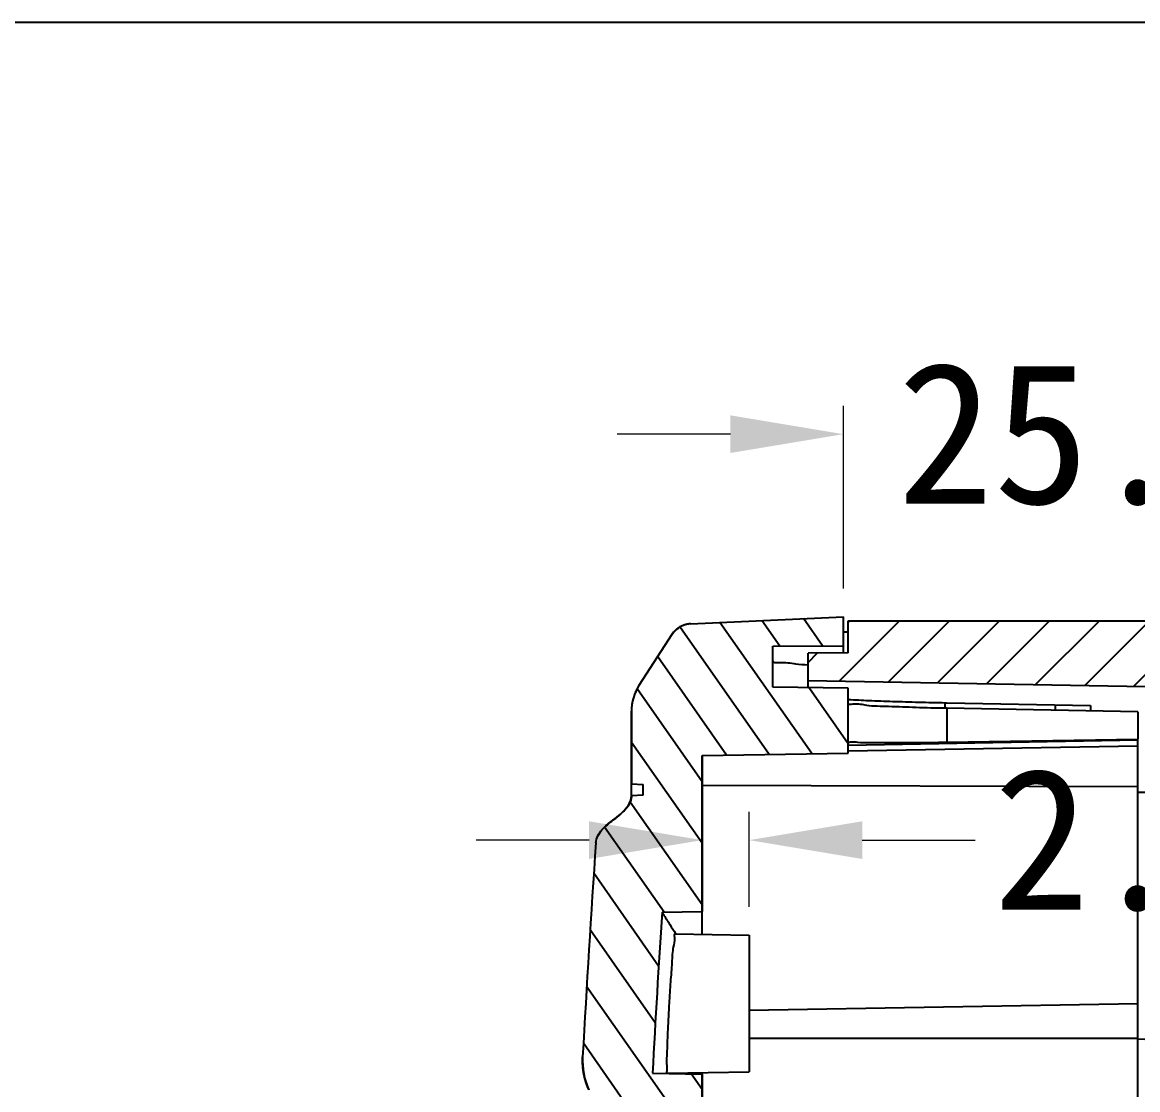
# Model space of a CAD drawing. Header units: millimetres. Extents: x 186 to 1161, y 123 to 802.
# Drawn here: x 384.03 to 431.4, y 756.99 to 802.32 of the extents above; entities that cross this region are included whole.
import ezdxf

# ---------------------------------------------------------------- set-up
doc = ezdxf.new("R2010")
doc.units = ezdxf.units.MM
doc.layers.add('dim', color=3, linetype='Continuous', lineweight=9)
doc.styles.add('FFS', font='')
doc.styles.get('FFS').set_extended_font_data('FangSong_GB2312')
doc.dimstyles.new('YanXiu', dxfattribs={"dimtxt": 2.5, "dimasz": 2.2, "dimexe": 0.66, "dimexo": 0.66, "dimgap": 0.66, "dimtad": 0, "dimzin": 1, "dimdsep": 46, "dimtxsty": 'FFS', "dimcen": 0, "dimclrd": 256, "dimclre": 131, "dimclrt": 42, "dimazin": 0, "dimtfac": 1, "dimtofl": 0, "dimtmove": 0, "dimatfit": 3, "dimfxl": 1, "dimlwd": 5, "dimlwe": 5, "dimarcsym": 0})

# ---------------------------------------------------------------- blocks, each defined once
blk = doc.blocks.new('*D117')
at = {"layer": 'Defpoints', "color": 0}
for p in [(414.9026725428221, 767.5873938859193), (412.9026725428221, 764.8118750617966), (414.9026725428221, 763.5548204636959)]:
    blk.add_point(p, dxfattribs=at)
at = {"layer": 'dim', "color": 131, "lineweight": 5}
for p, q in [((412.9026725428221, 766.0112750617966), (412.9026725428221, 768.7867938859192)), ((414.9026725428221, 764.7542204636959), (414.9026725428221, 768.7867938859192))]:
    blk.add_line(p, q, dxfattribs=at)
at = {"layer": 'dim', "lineweight": 5}
for p, q in [((408.1026725428221, 767.5873938859193), (403.3026725428221, 767.5873938859193)), ((419.7026725428221, 767.5873938859193), (424.502672542822, 767.5873938859193))]:
    blk.add_line(p, q, dxfattribs=at)
at = {"layer": 'dim'}
for points in [[(408.1026725428221, 768.3873938859192), (408.1026725428221, 766.7873938859193), (412.9026725428221, 767.5873938859193)], [(419.7026725428221, 768.3873938859192), (419.7026725428221, 766.7873938859193), (414.9026725428221, 767.5873938859193)]]:
    blk.add_solid(points, dxfattribs=at)
at = {"layer": 'dim', "color": 42, "insert": (433.4372076779572, 767.5873938859193), "char_height": 6, "attachment_point": 5, "style": 'FFS'}
blk.add_mtext('2.00', dxfattribs=at)
blk = doc.blocks.new('*D118')
at = {"layer": 'Defpoints', "color": 0}
for p in [(418.9026725428221, 784.8274955517243), (418.9026725428221, 777.0733641835966), (443.9026725428221, 776.9047595323962)]:
    blk.add_point(p, dxfattribs=at)
at = {"layer": 'dim', "color": 131, "lineweight": 5}
for p, q in [((418.9026725428221, 778.2727641835966), (418.9026725428221, 786.0268955517242)), ((443.9026725428221, 778.1041595323961), (443.9026725428221, 786.0268955517242))]:
    blk.add_line(p, q, dxfattribs=at)
at = {"layer": 'dim', "lineweight": 5}
for p, q in [((414.1026725428221, 784.8274955517243), (409.3026725428221, 784.8274955517243)), ((448.7026725428221, 784.8274955517243), (453.5026725428221, 784.8274955517243))]:
    blk.add_line(p, q, dxfattribs=at)
at = {"layer": 'dim'}
for points in [[(414.1026725428221, 785.6274955517242), (414.1026725428221, 784.0274955517243), (418.9026725428221, 784.8274955517243)], [(448.7026725428221, 785.6274955517242), (448.7026725428221, 784.0274955517243), (443.9026725428221, 784.8274955517243)]]:
    blk.add_solid(points, dxfattribs=at)
at = {"layer": 'dim', "color": 42, "insert": (431.4026725428221, 784.8274955517243), "char_height": 6, "attachment_point": 5, "style": 'FFS'}
blk.add_mtext('25.00', dxfattribs=at)

msp = doc.modelspace()

# ---------------------------------------------------------------- hatches: boundary and pattern name
at = {"linetype": 'Continuous'}
h = msp.add_hatch(dxfattribs=at)
h.set_pattern_fill('DEFAULT__1', color=2, scale=1.5, angle=125, style=0, pattern_type=0)
h.set_pattern_definition([(125, (11.67554956302229, 482.6875464176962), (-1.2287280664, -0.8603646545), [])])
edge = h.paths.add_edge_path()
edge.add_line((409.9026725428221, 773.0644700311957), (409.9026725428221, 769.9755012143958))
edge.add_spline(control_points=[(409.9026725428221, 773.0644721198958), (409.902672948122, 773.4524813799958), (410.0125078558221, 773.8246204384966), (410.2231924830221, 774.1504473461962)], knot_values=[0, 0, 0, 0, 1, 1, 1, 1], weights=[1, 0.9727324605, 0.9727324605, 1], degree=3, periodic=0)
edge.add_line((410.2231935192221, 774.1504489493962), (411.6233165622221, 776.3157555158962))
edge.add_spline(control_points=[(411.6233167754217, 776.3157554008965), (411.8021283818235, 776.5922897223895), (412.0876406916304, 776.7563858599931), (412.4165946745225, 776.771686142996)], knot_values=[0, 0, 0, 0, 1, 1, 1, 1], weights=[1, 0.9261455888, 0.9261455888, 1], degree=3, periodic=0)
edge.add_line((412.4165946747216, 776.7716861431961), (418.9026725428217, 777.0733641835961))
edge.add_line((418.9026725428221, 775.8449995210965), (418.9026725428221, 777.0733641835966))
edge.add_line((418.9026725428221, 775.8449995210965), (415.9026725428221, 775.8188189177965))
edge.add_line((415.9026725428221, 774.0896716230961), (415.9026725428221, 775.8188189177961))
edge.add_line((415.9026725428221, 774.0896716230961), (419.1026725428221, 774.0338154152961))
edge.add_line((419.1026725428219, 771.2868188329965), (419.1026725428219, 774.0338154152964))
edge.add_line((419.1026725428219, 771.2868188329965), (412.9026725428218, 771.1785974303964))
edge.add_line((412.9026725428221, 771.1785974303964), (412.9026725428221, 764.5547595324964))
edge.add_line((411.2007370243227, 764.5250521374962), (412.9026725428228, 764.5547595324963))
edge.add_arc((1040.852671007522, 724.0263233055964), 630.9530133106, 176.3198487614, 176.9414706374)
edge.add_line((410.7984181090224, 757.691489430196), (412.9026725428224, 757.6547595324961))
edge.add_line((412.9026725428221, 757.6547595324962), (412.9026725428221, 755.6547595324962))
edge.add_line((410.7026725428223, 755.6163583895957), (412.9026725428222, 755.6547595324957))
edge.add_line((410.7026725428223, 755.6163583895957), (410.7026725428223, 754.6547595324957))
edge.add_line((409.7386519948222, 754.6884238717964), (410.7026725428223, 754.6547595324964))
edge.add_spline(control_points=[(409.7386520587224, 754.6884238695964), (409.3472948817225, 754.7020903382961), (409.0222269739234, 754.9204434185948), (408.8615764855222, 755.2775689329962)], knot_values=[0, 0, 0, 0, 1, 1, 1, 1], weights=[1, 0.8993767684, 0.8993767684, 1], degree=3, periodic=0)
edge.add_line((408.8615773515221, 755.2775670080962), (408.0910241601221, 756.9904945880962))
edge.add_spline(control_points=[(408.0910240256217, 756.9904949359959), (407.8934801062223, 757.429632081196), (407.8052594497148, 757.903005240603), (407.8313553909229, 758.3838212492963)], knot_values=[0, 0, 0, 0, 1, 1, 1, 1], weights=[1, 0.9811331613, 0.9811331613, 1], degree=3, periodic=0)
edge.add_arc((1041.153264545123, 724.008690700696), 634.254121165, 176.0703157978, 176.8931767941)
edge.add_spline(control_points=[(408.3903330476223, 767.4754911043963), (408.4046497009222, 767.683956165796), (408.6588516111224, 768.126440571096), (409.4934364074225, 768.6773777144961), (409.9026725428221, 769.162073375496), (409.9026725428221, 769.4755012143958)], knot_values=[0, 0, 0, 0, 0.2500030311, 0.6250015156000001, 1, 1, 1, 1], degree=3, periodic=0)
edge.add_line((409.9026725428221, 769.4755012143958), (410.4026725428221, 769.5017051039958))
edge.add_line((410.4026725428221, 769.5017051039965), (410.4026725428221, 769.9492973246965))
edge.add_line((410.4026725428221, 769.9492973246959), (409.9026725428221, 769.9755012143958))
edge = h.paths.add_edge_path()
edge.add_line((409.9026725428221, 678.3340178504957), (409.9026725428221, 671.6547595324957))
edge.add_line((409.9026725428221, 678.3340178504957), (410.4026725428221, 678.3602217401957))
edge.add_line((410.4026725428221, 678.3602217401965), (410.4026725428221, 678.8078139608965))
edge.add_line((410.4026725428221, 678.8078139608958), (409.9026725428221, 678.8340178504959))
edge.add_spline(control_points=[(409.9026725428221, 678.8340178504957), (409.9026725428221, 679.0429697430961), (409.6753191343223, 679.4863716873958), (408.8478926477219, 680.0375553351957), (408.4118060251221, 680.5213341463957), (408.3903327689222, 680.8340320189961)], knot_values=[0, 0, 0, 0, 0.249998584, 0.6249964601, 1, 1, 1, 1], degree=3, periodic=0)
edge.add_arc((1040.554069808823, 724.2636665238958), 633.6537884222, 182.4724375136, 183.930044951)
edge.add_spline(control_points=[(407.4901564269221, 696.9286129173959), (407.4694805933305, 697.4075494032948), (407.5620346369302, 697.8779124509919), (407.7626253494218, 698.313309986296)], knot_values=[0, 0, 0, 0, 1, 1, 1, 1], weights=[1, 0.981296664, 0.981296664, 1], degree=3, periodic=0)
edge.add_line((407.7626254998222, 698.3133103308962), (408.5531666031222, 700.0292399181963))
edge.add_spline(control_points=[(408.5531666003226, 700.0292399145962), (408.715552541822, 700.3817109539966), (409.0386712199224, 700.5966512884941), (409.4265134474226, 700.6101950747959)], knot_values=[0, 0, 0, 0, 1, 1, 1, 1], weights=[1, 0.9009557026, 0.9009557026, 1], degree=3, periodic=0)
edge.add_line((409.4265135435226, 700.6101950781965), (410.7026725428225, 700.6547595324964))
edge.add_line((410.7026725428223, 700.6547595324962), (410.7026725428223, 699.6931606752962))
edge.add_line((410.7026725428223, 699.6931606752958), (412.9026725428222, 699.6547595324957))
edge.add_line((412.9026725428221, 699.6547595324962), (412.9026725428221, 697.6547595324962))
edge.add_line((410.4636848371229, 697.6121868436965), (412.9026725428228, 697.6547595324964))
edge.add_arc((1040.274606595422, 724.2491868451959), 630.3739580084, 182.421804086, 183.6804389296)
edge.add_line((411.2007370243227, 683.7844669273961), (412.9026725428228, 683.7547595324961))
edge.add_line((412.9026725428221, 683.7547595324966), (412.9026725428221, 673.6547595324965))
edge.add_line((412.9026725428221, 673.6547595324962), (413.9026725428221, 673.6547595324962))
edge.add_line((413.9026725428221, 673.6547595324962), (413.9026725428221, 554.6547595324962))
edge.add_line((412.9026725428221, 554.6547595324962), (413.9026725428221, 554.6547595324962))
edge.add_line((412.9026725428221, 554.6547595324962), (412.9026725428221, 546.5997735231962))
edge.add_line((412.9026725428221, 546.5997735231965), (413.350622085722, 545.1231026460965))
edge.add_line((413.3506220857216, 545.1231026460962), (419.1026725428217, 545.0227002318961))
edge.add_line((419.1026725428219, 545.0227002318959), (419.1026725428219, 542.2757036959958))
edge.add_line((419.1026725428219, 542.2757036959963), (415.9026725428218, 542.2198474882963))
edge.add_line((415.9026725428221, 540.490700193596), (415.9026725428221, 542.219847488296))
edge.add_line((415.9026725428221, 540.490700193596), (418.9026725428221, 540.464519590196))
edge.add_line((418.9026725428221, 540.4645195901965), (418.9026725428221, 539.2361548812964))
edge.add_line((418.9026725428221, 539.2361548812958), (412.6081399278221, 539.5289238400958))
edge.add_spline(control_points=[(412.6081409951221, 539.5289245514957), (412.1705383491226, 539.5492775886958), (411.8248307905224, 539.8183437623964), (411.6976621313224, 540.2375554678963)], knot_values=[0, 0, 0, 0, 1, 1, 1, 1], weights=[1, 0.8778892651000001, 0.8778892651000001, 1], degree=3, periodic=0)
edge.add_line((411.6976621309223, 540.2375554927964), (409.9887941502222, 545.8708586630964))
edge.add_spline(control_points=[(409.988794178922, 545.8708585932961), (409.9315886138229, 546.0594373703959), (409.9026727506225, 546.2543689088965), (409.9026725429221, 546.4514334460962)], knot_values=[0, 0, 0, 0, 1, 1, 1, 1], weights=[1, 0.9927841971, 0.9927841971, 1], degree=3, periodic=0)
edge.add_line((409.9026725428221, 556.6547595324962), (409.9026725428221, 546.4514355545962))
edge.add_line((411.2026725428223, 556.7001565327962), (409.9026725428222, 556.6547595324962))
edge.add_line((411.2026725428223, 671.6093625320962), (411.2026725428223, 556.7001565327962))
edge.add_line((411.2026725428223, 671.6093625320962), (409.9026725428222, 671.6547595324962))
h = msp.add_hatch(dxfattribs=at)
h.set_pattern_fill('DEFAULT__3', color=2, scale=1.5, angle=45, style=0, pattern_type=0)
h.set_pattern_definition([(45, (53.79122222052229, 409.4023005159959), (-1.0606601718, 1.0606601718), [])])
edge = h.paths.add_edge_path()
edge.add_line((417.4026725428221, 540.7776213153963), (417.4026725428221, 541.9459843871962))
edge.add_line((449.4201249492226, 542.5048510977965), (417.402672542823, 541.9459843871962))
edge.add_spline(control_points=[(450.4026725428221, 543.5046990415965), (450.4026725596221, 542.9269865999966), (449.9977483426219, 542.514933152496), (449.4201238786227, 542.5048512985966)], knot_values=[0, 0, 0, 0, 1, 1, 1, 1], weights=[1, 0.8088333758, 0.8088333758, 1], degree=3, periodic=0)
edge.add_line((450.4026725428221, 543.5046990123963), (450.4026725428221, 561.6547595323962))
edge.add_line((453.4026725428221, 561.6547595323962), (450.4026725428221, 561.6547595323962))
edge.add_line((453.4026725428221, 543.1274799528962), (453.4026725428221, 561.6547595323962))
edge.add_spline(control_points=[(449.5073804253225, 539.1288506552962), (451.8013860115234, 539.1889213569955), (453.4026706168225, 540.8326846402949), (453.4026725428221, 543.1274765956957)], knot_values=[0, 0, 0, 0, 1, 1, 1, 1], weights=[1, 0.8108681627, 0.8108681627, 1], degree=3, periodic=0)
edge.add_line((443.9247936944221, 538.9826628146964), (449.5073803999221, 539.1288479923967))
edge.add_line((443.9026725428221, 539.4047595323962), (443.9247936944221, 538.9826628146964))
edge.add_line((419.1026725428219, 539.4047595323962), (443.9026725428221, 539.4047595323962))
edge.add_line((419.1026725428219, 540.7627856400966), (419.1026725428219, 539.4047595323962))
edge.add_line((417.4026725428221, 540.7776213153963), (419.1026725428219, 540.7627856400966))
edge = h.paths.add_edge_path()
edge.add_line((453.4026725428221, 561.6547595323962), (450.4026725428221, 561.6547595323962))
edge.add_line((453.4026725428221, 561.6547595323962), (450.4026725428221, 561.6547595323962))
edge = h.paths.add_edge_path()
edge.add_line((445.4026725428221, 565.4047595323962), (445.4026725428221, 566.9047595323962))
edge.add_line((450.4026725428221, 566.9920348569965), (445.4026725428221, 566.9047595323962))
edge.add_line((450.4026725428221, 566.9920348569965), (450.4026725428221, 569.3174842077967))
edge.add_line((450.4026725428221, 569.3174842077958), (445.4026725428221, 569.4047595323962))
edge.add_line((445.4026725428221, 569.4047595323962), (445.4026725428221, 570.9047595323962))
edge.add_line((445.4026725428221, 570.9047595323962), (450.4026725428221, 570.9920348569965))
edge.add_line((450.4026725428221, 570.9920348569965), (450.4026725428221, 653.3174842077967))
edge.add_line((445.4026725428221, 653.4047595323962), (450.4026725428221, 653.3174842077958))
edge.add_line((445.4026725428221, 653.4047595323962), (445.4026725428221, 654.9047595323962))
edge.add_line((450.4026725428221, 654.9920348569965), (445.4026725428221, 654.9047595323962))
edge.add_line((450.4026725428221, 654.9920348569965), (450.4026725428221, 657.3174842077967))
edge.add_line((450.4026725428221, 657.3174842077958), (445.4026725428221, 657.4047595323962))
edge.add_line((445.4026725428221, 657.4047595323962), (445.4026725428221, 658.9047595323962))
edge.add_line((445.4026725428221, 658.9047595323962), (450.4026725428221, 658.9920348569965))
edge.add_line((450.4026725428221, 658.9920348569965), (450.4026725428221, 661.6547595323962))
edge.add_line((453.4026725428221, 661.6547595323962), (450.4026725428221, 661.6547595323962))
edge.add_line((453.4026725428221, 561.6547595323962), (453.4026725428221, 661.6547595323962))
edge.add_line((453.4026725428221, 561.6547595323962), (450.4026725428221, 561.6547595323962))
edge.add_line((450.4026725428221, 561.6547595323962), (450.4026725428221, 565.3174842077958))
edge.add_line((445.4026725428221, 565.4047595323962), (450.4026725428221, 565.3174842077958))
edge = h.paths.add_edge_path()
edge.add_line((453.4026725428221, 661.6547595323962), (450.4026725428221, 661.6547595323962))
edge.add_line((453.4026725428221, 661.6547595323962), (450.4026725428221, 661.6547595323962))
edge = h.paths.add_edge_path()
edge.add_line((417.4026725428221, 774.3635347240959), (417.4026725428221, 775.5318977958957))
edge.add_line((419.1026725428219, 775.5467334710963), (417.4026725428221, 775.5318977958966))
edge.add_line((419.1026725428219, 775.5467334710963), (419.1026725428219, 776.9047595323962))
edge.add_line((419.1026725428219, 776.9047595323962), (443.9026725428221, 776.9047595323962))
edge.add_line((443.9026725428221, 776.9047595323962), (443.9247936944221, 777.3268562499959))
edge.add_line((449.5073803360219, 777.1806710740964), (443.9247936944221, 777.3268562499968))
edge.add_spline(control_points=[(453.3434576334221, 773.8677624674963), (453.0023540744223, 775.8280588866962), (451.496450822422, 777.1285853511952), (449.5073804950225, 777.1806710698963)], knot_values=[0, 0, 0, 0, 1, 1, 1, 1], weights=[1, 0.8491198739, 0.8491198739, 1], degree=3, periodic=0)
edge.add_spline(control_points=[(454.2850350792223, 773.0401443812959), (453.7954982619221, 773.0615177351963), (453.4274583958221, 773.3850139060959), (453.3434574742223, 773.8677632829965)], knot_values=[0, 0, 0, 0, 1, 1, 1, 1], weights=[1, 0.8527858813, 0.8527858813, 1], degree=3, periodic=0)
edge.add_line((457.4462919301222, 772.9021210226963), (454.2850345042225, 773.0401445025961))
edge.add_spline(control_points=[(458.4026725428221, 771.9030717187959), (458.4026731021222, 772.4687901132982), (458.0114715854224, 772.8774448270966), (457.4462916219227, 772.9021209424961)], knot_values=[0, 0, 0, 0, 1, 1, 1, 1], weights=[1, 0.8149090090000001, 0.8149090090000001, 1], degree=3, periodic=0)
edge.add_line((458.4026725428221, 764.6704818661963), (458.4026725428221, 771.9030727074967))
edge.add_line((458.1026725428219, 764.6547595323962), (458.4026725428221, 764.6704818661963))
edge.add_line((458.1026725428219, 729.6547595323962), (458.1026725428219, 764.6547595323962))
edge.add_line((458.4026725428221, 729.639037198596), (458.1026725428219, 729.6547595323962))
edge.add_line((458.4026725428221, 725.3303559891963), (458.4026725428221, 729.639037198596))
edge.add_spline(control_points=[(457.4462919301222, 724.3313077675964), (458.0114712957238, 724.3559840315963), (458.4026725428221, 724.7646381855953), (458.4026725428221, 725.3303559891963)], knot_values=[0, 0, 0, 0, 1, 1, 1, 1], weights=[1, 0.8149093079999999, 0.8149093079999999, 1], degree=3, periodic=0)
edge.add_line((457.4462919301222, 724.3313077675964), (454.3590531554219, 724.1965160116968))
edge.add_spline(control_points=[(454.3590531554219, 724.1965160116958), (453.7938737898221, 724.1718397476958), (453.4026725428239, 723.7631855936941), (453.4026725428221, 723.197467790096)], knot_values=[0, 0, 0, 0, 1, 1, 1, 1], weights=[1, 0.8149093079999999, 0.8149093079999999, 1], degree=3, periodic=0)
edge.add_line((453.4026725428221, 723.197467790096), (453.4026725428221, 696.1120512745963))
edge.add_spline(control_points=[(454.3590531554219, 695.1130030530965), (453.7938737898221, 695.1376793170955), (453.4026725428239, 695.5463334710964), (453.4026725428221, 696.1120512745963)], knot_values=[0, 0, 0, 0, 1, 1, 1, 1], weights=[1, 0.8149093079999999, 0.8149093079999999, 1], degree=3, periodic=0)
edge.add_line((456.9518758228223, 694.9997979705965), (454.3590531554219, 695.1130030530965))
edge.add_spline(control_points=[(457.882207971822, 693.7740664064966), (458.0354366528227, 694.4322135509963), (457.6268782486223, 694.9704669511964), (456.9517691988221, 694.999868710396)], knot_values=[0, 0, 0, 0, 1, 1, 1, 1], weights=[1, 0.7591234312, 0.7591234312, 1], degree=3, periodic=0)
edge.add_spline(control_points=[(457.8821396736221, 693.7741752907966), (457.1278405833226, 690.5329371848801), (455.6038390097227, 687.5745574288757), (453.4026725428221, 685.0786692578965)], knot_values=[0, 0, 0, 0, 1, 1, 1, 1], weights=[1, 0.9797599531, 0.9797599531, 1], degree=3, periodic=0)
edge.add_line((453.4026725428221, 685.0786692578965), (453.4026725428221, 661.6547595323962))
edge.add_line((453.4026725428221, 661.6547595323962), (450.4026725428221, 661.6547595323962))
edge.add_line((450.4026725428221, 686.0599770992965), (450.4026725428221, 661.6547595323962))
edge.add_spline(control_points=[(450.4026725428221, 686.0599770992965), (450.4026725428221, 686.192519933096), (450.4527690251225, 686.3152307526959), (450.5455296856226, 686.4099042053965)], knot_values=[0, 0, 0, 0, 1, 1, 1, 1], weights=[1, 0.9505467331999999, 0.9505467331999999, 1], degree=3, periodic=0)
edge.add_spline(control_points=[(453.956288616122, 691.4455727804959), (453.1290782260221, 689.5705526133959), (451.9798002018224, 687.8737504210965), (450.5455296856226, 686.4099042053965)], knot_values=[0, 0, 0, 0, 1, 1, 1, 1], weights=[1, 0.9892468311, 0.9892468311, 1], degree=3, periodic=0)
edge.add_spline(control_points=[(453.5205720633221, 692.1468655951965), (453.9083500907209, 692.1301021461983), (454.1131615081204, 691.8003975888957), (453.9563568341218, 691.4453411060965)], knot_values=[0, 0, 0, 0, 1, 1, 1, 1], weights=[1, 0.7092455690999999, 0.7092455690999999, 1], degree=3, periodic=0)
edge.add_line((453.5207823052224, 692.1467446932963), (450.8808628491224, 692.2620060659963))
edge.add_spline(control_points=[(450.8808628491224, 692.2620060659963), (450.5982731663225, 692.2743441979964), (450.4026725428221, 692.4786712749955), (450.4026725428221, 692.7615301767962)], knot_values=[0, 0, 0, 0, 1, 1, 1, 1], weights=[1, 0.8149093079999999, 0.8149093079999999, 1], degree=3, periodic=0)
edge.add_line((450.4026725428221, 726.5479888879961), (450.4026725428221, 692.7615301767962))
edge.add_spline(control_points=[(450.8808628491224, 727.047512998796), (450.5982731663225, 727.0351748667961), (450.4026725428221, 726.830847789796), (450.4026725428221, 726.5479888879961)], knot_values=[0, 0, 0, 0, 1, 1, 1, 1], weights=[1, 0.8149093079999999, 0.8149093079999999, 1], degree=3, periodic=0)
edge.add_line((454.9244822365226, 727.2240612339963), (450.8808628491224, 727.047512998796))
edge.add_spline(control_points=[(454.9244822365226, 727.2240612339963), (455.2070719192226, 727.2363993659964), (455.4026725428222, 727.4407264429963), (455.4026725428221, 727.7235853447962)], knot_values=[0, 0, 0, 0, 1, 1, 1, 1], weights=[1, 0.8149093079999999, 0.8149093079999999, 1], degree=3, periodic=0)
edge.add_line((455.4026725428221, 727.7235853447962), (455.4026725428221, 769.509843321496))
edge.add_spline(control_points=[(454.9244811210219, 770.0093674808966), (455.2070717450216, 769.9970299400998), (455.4026730470206, 769.7927022464996), (455.4026725428221, 769.5098424300966)], knot_values=[0, 0, 0, 0, 1, 1, 1, 1], weights=[1, 0.8149083824, 0.8149083824, 1], degree=3, periodic=0)
edge.add_line((450.8808628491224, 770.1859157913957), (454.9244822365226, 770.0093675561955))
edge.add_spline(control_points=[(450.402672540622, 770.6854410133963), (450.4026719521225, 770.4025811725958), (450.598273220422, 770.1982534129965), (450.8808638664223, 770.1859158155964)], knot_values=[0, 0, 0, 0, 1, 1, 1, 1], weights=[1, 0.8149083589, 0.8149083589, 1], degree=3, periodic=0)
edge.add_line((450.4026725428221, 772.8048204662962), (450.4026725428221, 770.6854399731963))
edge.add_spline(control_points=[(449.4201238854221, 773.8046681917965), (449.9977485210211, 773.7945863309966), (450.4026727788223, 773.3825326827971), (450.4026725428221, 772.8048200694964)], knot_values=[0, 0, 0, 0, 1, 1, 1, 1], weights=[1, 0.8088332887, 0.8088332887, 1], degree=3, periodic=0)
edge.add_line((417.4026725428221, 774.3635347240959), (449.4201249492216, 773.8046680134955))

# ---------------------------------------------------------------- linework, layer by layer
at = {"color": 7, "linetype": 'Continuous'}
for p, q in [((412.4165946746225, 776.7716861431961), (418.9026725428221, 777.0733641835966)), ((412.4165946746225, 776.7716861431961), (418.9026725428221, 777.0733641835966)), ((418.9026725428221, 775.5449880975964), (418.9026725428221, 777.0733641835966)), ((418.9026725428221, 775.8449995210965), (418.9026725428221, 777.0733641835966)), ((419.1026725428219, 776.9047595323962), (443.9026725428221, 776.9047595323962)), ((419.1026725428219, 775.5467334710963), (419.1026725428219, 776.9047595323962)), ((419.1026725428219, 776.9047595323962), (443.9026725428221, 776.9047595323962)), ((419.1026725428219, 775.5467334710963), (419.1026725428219, 776.9047595323962)), ((411.6233165622225, 776.3157555158966), (410.2231935192221, 774.1504489493962)), ((411.6233165622225, 776.3157555158966), (410.2231935192221, 774.1504489493962)), ((415.9026725428221, 775.818818917696), (418.9026725428221, 775.8449995210965)), ((415.9026725428221, 775.818818917696), (418.9026725428221, 775.8449995210965)), ((415.9026725428221, 774.0896716230961), (415.9026725428221, 775.818818917696)), ((415.9026725428221, 774.0896716230961), (415.9026725428221, 775.818818917696)), ((419.1026725428219, 775.5467334710963), (417.4026725428221, 775.5318977958966)), ((419.1026725428219, 775.5467334710963), (417.4026725428221, 775.5318977958966)), ((417.4026725428221, 774.0634890256958), (417.4026725428221, 775.5318977958966)), ((417.4026725428221, 774.3635347240959), (417.4026725428221, 775.5318977958966)), ((419.1026725428219, 774.0338154152967), (415.9026725428221, 774.0896716230961)), ((419.1026725428219, 774.0338154152967), (415.9026725428221, 774.0896716230961)), ((417.4026725428221, 774.3635347240959), (449.4201249492226, 773.8046680134964)), ((417.4026725428221, 774.3635347240959), (449.4201249492226, 773.8046680134964)), ((419.1026725428219, 771.2868188328964), (419.1026725428219, 774.0338154152967)), ((419.1026725428219, 771.2868188328964), (419.1026725428219, 774.0338154152967)), ((423.2063454305226, 773.4231061154958), (423.2063454305226, 773.1845545813965)), ((423.2901116650219, 773.1845545813965), (423.2399010134222, 773.1854786052961)), ((423.2456108529223, 773.4231061154958), (423.2944963944219, 773.4222042460958)), ((431.4026725428221, 773.0351787772959), (423.2901116650219, 773.1845545813965)), ((423.2901116650219, 773.1845545813965), (423.2901116650219, 771.7322042794965)), ((423.2944963944219, 773.4222042460958), (429.4026725428221, 773.3095059178966)), ((427.9026725428221, 773.3371815048965), (427.9026725428221, 773.0996239410968)), ((429.4026725428221, 773.3095059178966), (429.4026725428221, 773.0779619511966)), ((409.902672542622, 769.3306277999961), (409.9026725428221, 773.0644700310966)), ((409.9026725428221, 773.0644700310966), (409.9026725428221, 769.9755012142966)), ((431.4026725428221, 773.0351787772959), (431.4026725428221, 771.867101812896)), ((431.4026725428221, 771.8271849902965), (419.1058451799227, 771.6126917308964)), ((431.4026725428221, 771.867101812896), (423.2901116650219, 771.7322042794965)), ((431.4026725428221, 543.7440606772959), (431.4026725428221, 771.8271849902965)), ((412.9026725428221, 771.1785974303964), (419.1026725428219, 771.2868188328964)), ((412.9026725428221, 771.1785974303964), (419.1026725428219, 771.2868188328964)), ((412.9026725428221, 763.5897305934966), (412.9026725428221, 771.1785974303964)), ((412.9026725428221, 771.1785974303964), (412.9026725428221, 764.5547595324958)), ((431.402672542622, 771.5793098034962), (419.1013129184221, 771.3647817124963)), ((409.9026725428221, 769.9755012142966), (410.4026725428221, 769.9492973246968)), ((409.9026725428221, 769.9755012142966), (410.4026725428221, 769.9492973246968)), ((410.4026725428221, 769.5017051039965), (410.4026725428221, 769.9492973246968)), ((410.4026725428221, 769.5017051039965), (410.4026725428221, 769.9492973246968)), ((431.402672542722, 769.8559580246963), (412.902672542722, 769.904444206896)), ((409.9026725428221, 769.4755012142966), (409.9026478428223, 769.4747686211965)), ((410.4026725428221, 769.5017051039965), (409.9026725428221, 769.4755012142966)), ((410.4026725428221, 769.5017051039965), (409.9026725428221, 769.4755012142966)), ((411.2007370243227, 764.5250521374962), (412.9026725428221, 764.5547595324958)), ((411.2007370243227, 764.5250521374962), (412.9026725428221, 764.5547595324958)), ((411.759805123922, 763.6096794184966), (414.9026725428221, 763.5548204636959)), ((411.7779006666224, 763.6212432644959), (411.7855925270223, 763.6092074915957)), ((414.9026725428221, 763.5548204636959), (414.9026725428221, 757.7546986011964)), ((414.8974789284221, 760.3666603062964), (431.4026725428221, 760.6547595324962)), ((431.4026725430222, 759.1683345087965), (414.9026725428221, 759.1683424816963)), ((410.7984181090224, 757.691489430196), (412.9026725428221, 757.6547595324962)), ((410.7984181090224, 757.691489430196), (412.9026725428221, 757.6547595324962)), ((411.4156255747221, 757.6938319699964), (414.9026725428221, 757.7546986011964)), ((412.9026725428221, 697.6547595324962), (412.9026725428221, 757.7197884713958)), ((412.9026725428221, 757.6547595324962), (412.9026725428221, 755.6547595324962))]:
    msp.add_line(p, q, dxfattribs=at)
for points in [[(409.9007473346228, 769.4231636606962), (409.8975590503223, 769.390515083596), (409.8919183598227, 769.3527540882958), (409.8824140896222, 769.307806749596), (409.8665150832221, 769.252657710296), (409.8397926047219, 769.1834236751963), (409.8020403246228, 769.1081638542962), (409.760903333422, 769.0414192336964), (409.7192841161223, 768.9833488430966), (409.6751163119225, 768.9285369783963), (409.6261722510226, 768.8735216915964), (409.5691960051226, 768.8148953096959), (409.4983933188223, 768.7477982900962), (409.4385500308226, 768.6946344411961)], [(409.9026721692226, 769.4747677902967), (409.9022736657225, 769.451600101396), (409.9007473346228, 769.4231636606962)]]:
    msp.add_lwpolyline(points, dxfattribs=at)
for centre, radius, start, end in [((412.463056369822, 775.772766071296), 0.9999999993, 92.66301617231946, 147.1126328116866), ((411.9026725428221, 773.0644700310966), 2, 147.1126932644132, 179.999936953996), ((1041.153264545123, 724.008690700696), 634.254121165, 176.0703157977802, 176.8931767941027), ((1041.153264545123, 724.008690700696), 634.254121165, 176.0703157977802, 176.8931767941027), ((1040.852671007522, 724.0263233055964), 630.9530133106, 176.3198487613907, 176.9414706373909), ((1040.852671007722, 724.0263233055964), 630.9530133108, 176.3198487613907, 176.9414706373909), ((410.8269465830217, 758.2212377035964), 3, 176.8933610135188, 204.2203889144678)]:
    msp.add_arc(centre, radius, start, end, dxfattribs=at)
for points, start_tangent, end_tangent in [([(412.4165947019219, 776.7716861441966), (412.4022945327224, 776.7709183631966), (412.3879586886223, 776.7699422527965), (412.3735915123225, 776.768756050096), (412.3591974242227, 776.7673581072966), (412.3447809187219, 776.7657468949963), (412.3303465606223, 776.763921006296), (412.3158989811218, 776.7618791595967), (412.3014428735223, 776.7596202025959), (412.2869829891224, 776.7571431144959), (412.2725241325224, 776.7544470098962), (412.2580711568226, 776.7515311406958), (412.2436289592224, 776.7483948992965), (412.2292024758226, 776.7450378207966), (412.2147966763223, 776.7414595847965), (412.2004165592225, 776.7376600179966), (412.1860671461218, 776.7336390954958), (412.1717534764221, 776.729396942096), (412.1574806018225, 776.724933834096), (412.1432535805225, 776.7202502001962), (412.1290774717227, 776.7153466217958), (412.1149573298226, 776.7102238340965), (412.1008981986224, 776.7048827257966), (412.0869051053223, 776.6993243396962), (412.0729830550226, 776.6935498719965), (412.0591370247221, 776.6875606718957), (412.0453719574225, 776.6813582405964), (412.0316927564227, 776.6749442308962), (412.018104279422, 776.6683204447961), (412.0046113332219, 776.6614888328966), (411.991218667622, 776.6544514920959), (411.9779309698224, 776.6472106634963), (411.9647528596224, 776.6397687299966), (411.9516888833223, 776.6321282139959), (411.938743508822, 776.6242917739962), (411.9259211208227, 776.6162622021964), (411.9132260151218, 776.6080424205963), (411.9006623946225, 776.599635477696), (411.8882343643227, 776.5910445449961), (411.8759459268222, 776.5822729126965), (411.8638009781225, 776.5733239855961), (411.8518033039218, 776.5642012789965), (411.8399565753225, 776.5549084141965), (411.8282643452221, 776.5454491137959), (411.8167300454224, 776.5358271965958), (411.8053569829226, 776.5260465734962), (411.7941483370223, 776.516111241596), (411.7831071571227, 776.5060252796964), (411.7722363596222, 776.4957928425963), (411.7615387263222, 776.4854181563958), (411.7510169018224, 776.4749055122963), (411.7406733925218, 776.4642592618964), (411.730510564722, 776.4534838115967), (411.7205306433225, 776.4425836165963), (411.7107357113218, 776.4315631761963), (411.7011277089223, 776.4204270275966), (411.6917084328225, 776.4091797407962), (411.6824795364219, 776.397825912996), (411.6734425296227, 776.3863701633961), (411.6645987790225, 776.3748171274963), (411.6559495088222, 776.3631714518958), (411.6474958010222, 776.3514377891959), (411.6392385966219, 776.339620792696), (411.6311786970218, 776.3277251112966), (411.6233167649225, 776.3157553847966)], (-0.9989200735850483, -0.04646166795156751), (-0.5429893138497787, -0.8397396054997921)), ([(418.9862456072224, 776.4216503023961), (418.9026725428221, 776.4460032257964)], (-0.9994286164978587, -0.033800007768879), (0, 1)), ([(419.1030784037221, 776.4194133554963), (418.9862456072224, 776.4216503023961)], (-0.997194464338167, 0.0748545275405302), (-0.9994286164977982, -0.03380000777066556)), ([(415.9026725428221, 775.1908259959962), (416.1499550344224, 775.1295949346966), (416.8750276170222, 775.0739810532966), (417.4080649840225, 775.0359559126962)], (0, -1), (0.9995842969541656, -0.02883111656953957)), ([(410.2231921860221, 774.1504468868959), (410.2136454822221, 774.1355384642964), (410.2042195176218, 774.1205274732963), (410.194915868622, 774.1054153427965), (410.1857360901222, 774.0902035332963), (410.1766817139223, 774.0748935357958), (410.1677542489224, 774.0594868719961), (410.1589551795223, 774.043985093396), (410.1502859656221, 774.0283897809966), (410.141748041422, 774.0127025449963), (410.1333428148228, 773.9969250239963), (410.1250716669219, 773.9810588844964), (410.1169359511223, 773.9651058204961), (410.1089369924221, 773.9490675528966), (410.1010760872223, 773.9329458287964), (410.0933545019225, 773.9167424211962), (410.0857734729225, 773.900459127896), (410.0783342058221, 773.884097771296), (410.0710378748227, 773.8676601973964), (410.0638856220221, 773.8511482752963), (410.0568785570222, 773.8345638967965), (410.0500177563226, 773.8179089749963), (410.0433042628219, 773.8011854440963), (410.0367390855226, 773.784395258496), (410.0303231984226, 773.7675403921965), (410.0240575407224, 773.7506228376958), (410.0179430161224, 773.7336446055967), (410.0119804922224, 773.7166077235959), (410.0061708005223, 773.6995142355961), (410.0005147357224, 773.6823662010963), (409.9950130553225, 773.6651656943966), (409.9896664796224, 773.6479148033966), (409.9844756911225, 773.6306156291964), (409.9794413343225, 773.6132702849961), (409.9745640154224, 773.5958808953962), (409.9698443021225, 773.5784495951964), (409.9652827235223, 773.5609785288959), (409.9608797696219, 773.5434698496963), (409.9566358914226, 773.525925718596), (409.9525515005225, 773.5083483032965), (409.9486269693225, 773.4907397777959), (409.9448626307221, 773.4731023210959), (409.9412587781226, 773.4554381162959), (409.9378156650218, 773.4377493499967), (409.9345335057224, 773.4200382111965), (409.9314124746224, 773.402306890396), (409.928452706522, 773.3845575787961), (409.9256542969224, 773.3667924672961), (409.9230173015221, 773.3490137457964), (409.920541736722, 773.3312236018962), (409.918227579722, 773.3134242204967), (409.9160747685219, 773.2956177828962), (409.9140832021221, 773.2778064653965), (409.9122527408226, 773.2599924390959), (409.9105832063224, 773.2421778684964), (409.9090743818224, 773.2243649109957), (409.9077260126223, 773.2065557160965), (409.9065378061223, 773.1887524241963), (409.9055094322221, 773.1709571661966), (409.9046405236222, 773.1531720622959), (409.9039306760224, 773.1353992215961), (409.9033794488223, 773.1176407409964), (409.9029863651222, 773.0998987045957), (409.9027509124226, 773.082175182896), (409.9026725428221, 773.0644722318964)], (-0.5429884278847018, -0.8397401783785863), (-1.100339426168306e-06, -0.9999999999993946)), ([(419.1102147414222, 773.561604836096), (419.9880084859224, 773.519413974296), (420.997942063922, 773.4810311476965), (422.0974009505226, 773.4484612847962), (423.2456108529223, 773.4231061154958)], (0.998272501097339, -0.05875383862236934), (0.9998298692157178, -0.01844539574204298)), ([(423.2399010134222, 773.1854786052961), (421.9878791077226, 773.2158540367961), (420.8231776069224, 773.2582696050965), (419.8964343249227, 773.3076772140964), (419.3066263235223, 773.3581574288962), (419.1026725428219, 773.404884450996)], (-0.9998306814061307, 0.01840131840256252), (0, 1)), ([(423.2901116650219, 771.7322042794965), (422.3515864261226, 771.7198409761957), (421.4640141747223, 771.7143755675959), (420.6705433464222, 771.715306425396), (420.0097269883227, 771.7215451045965), (419.5135743645224, 771.7317014049966), (419.2065627460224, 771.7443562936958), (419.1026725428219, 771.7583540675957)], (-0.9998615951253839, -0.01663702477377792), (0, 1)), ([(408.3903330476223, 767.4754911043963), (408.6508004079224, 768.0222431619957), (409.4392614244225, 768.6952513327958), (409.9026725428221, 769.4755012143958)], (0.0685151275440207, 0.997650077581126), (0, 1)), ([(409.9026721701221, 769.4747685963964), (409.8042449153227, 769.1119288330963)], (-0.001017561598779517, -0.9999994822840624), (-0.486057973622236, -0.8739265680125796)), ([(449.420124950022, 769.415144534996), (442.7169415057224, 769.4883354019964), (436.0444144678222, 769.5602059990958), (431.4000568510219, 769.6096317806957)], (-0.999939603095965, 0.01099045769220864), (-0.9999439508758928, 0.01058749766045733)), ([(409.8042449153227, 769.1119288330963), (409.4385448416224, 768.694629942396)], (-0.4860579736074749, -0.8739265680207893), (-0.755591694718762, -0.6550428923910474)), ([(408.6514421135225, 768.0229591735958), (409.1287675889216, 768.443972728696)], (0.6676242619339152, 0.7444983847378013), (0.786376816759853, 0.6177471182147599)), ([(409.4385448416224, 768.694629942396), (409.1277620001219, 768.4431827560963)], (-0.7555916948241017, -0.655042892269538), (-0.7863607654064724, -0.617767550644534)), ([(409.1287675889216, 768.443972728696), (409.4387936645217, 768.6948456736961)], (0.7863768166415139, 0.6177471183654025), (0.755531801358023, 0.6551119729761476)), ([(408.3903330476223, 767.4754911043963), (408.6514421135225, 768.0229591735958)], (0.06851512757156229, 0.9976500775792344), (0.6676242620012034, 0.744498384677461)), ([(411.2007370243227, 764.5250521374962), (411.284672885522, 764.393472460896), (411.5366578120229, 763.998823091996), (411.7779006666224, 763.6212432644959)], (0.5376783770412294, -0.843150023935426), (0.5385022592263357, -0.8426240661220947)), ([(411.7598209695225, 763.609681024496), (411.7258245011217, 763.4655666591959), (411.6776366115228, 763.0465327326963), (411.6200889351221, 762.3913381161963), (411.5595490835221, 761.5683377368957), (411.5019687395225, 760.6547595324962)], (-0.9984383667964406, 0.05586436886653749), (-0.05811372860820237, -0.9983099691715256)), ([(411.5019687395225, 760.6547595324962), (411.4603243709225, 759.8862935449959), (411.427845573322, 759.1752175681966), (411.4062141721224, 758.5628072716961), (411.3967728434218, 758.0922510307962), (411.3999618756225, 757.7958991654957), (411.4155111689224, 757.6938317034962)], (-0.05811372860885929, -0.9983099691714873), (0.9997626632530139, -0.02178571011560286)), ([(449.4201254902218, 758.8068667899959), (442.8603018022222, 758.9237788881962), (436.1889988537223, 759.0442115814965), (431.4020003262222, 759.1315697264961)], (-0.9998429182376154, 0.01772396259556988), (-0.9998320102081887, 0.01832897605030356)), ([(408.0910240256217, 756.9904949359959), (408.0820095713225, 757.0107333451958), (408.0731372837217, 757.0310552206963), (408.0644082606223, 757.0514590847959), (408.0558235798217, 757.0719434415957), (408.0473842984229, 757.0925067764963), (408.0390914526224, 757.1131475574964), (408.0309460574226, 757.1338642347962), (408.0229491060218, 757.1546552413963), (408.0151015695228, 757.1755189937965), (408.0074043969216, 757.1964538918962), (407.9998585143221, 757.2174583196963), (407.9924648247224, 757.238530645596), (407.9852242080224, 757.259669222696), (407.978137520322, 757.2808723894966), (407.9712055936225, 757.3021384700958), (407.9644292358225, 757.3234657744958), (407.9578092302218, 757.3448525995962), (407.9513463353223, 757.3662972288964), (407.9450412845217, 757.3877979335964), (407.9388947858224, 757.4093529724958), (407.9329075217229, 757.4309605929964), (407.9270801488219, 757.452619031096), (407.9214132977222, 757.4743265123959), (407.915907572622, 757.4960812517963), (407.9105635514225, 757.517881454896), (407.9053817852218, 757.539725317796), (407.900362798322, 757.5616110279959), (407.895507088122, 757.5835367645957), (407.8908151246223, 757.6055006988961), (407.8862873506223, 757.6275009951958), (407.8819241815218, 757.6495358108957), (407.8777260048228, 757.671603297096), (407.8736931806225, 757.6937015994961), (407.869826041222, 757.7158288581966), (407.8661248908229, 757.7379832089962), (407.8625900056222, 757.7601627833963), (407.8592216341222, 757.7823657092965), (407.8560199963222, 757.8045901114963), (407.8529852842221, 757.8268341122964), (407.8501176616228, 757.849095831896), (407.8474172643218, 757.8713733889961), (407.8448841995223, 757.8936649013965), (407.8425185465221, 757.915968486396), (407.8403203564221, 757.9382822613959), (407.8382896519224, 757.9606043443962), (407.8364264278225, 757.9829328544963), (407.8347306508222, 758.0052659123965), (407.8332022594223, 758.027601641196), (407.8318411644223, 758.0499381664965), (407.830647248722, 758.0722736170962), (407.8296203673217, 758.0946061256961), (407.828760347722, 758.1169338290963), (407.8280669898222, 758.1392548688962), (407.8275400661223, 758.1615673918957), (407.8271793219228, 758.1838695507965), (407.8269844753222, 758.2061595042958), (407.8269552176225, 758.2284354179963), (407.827091213222, 758.2506954647959), (407.8273920999218, 758.2729378252959), (407.827857489322, 758.2951606879958), (407.8284869666222, 758.3173622503962), (407.8292800912222, 758.3395407189962), (407.8302363966222, 758.3616943098957), (407.8313553909229, 758.3838212492963)], (-0.4102475891997796, 0.9119741857946249), (0.05419451525706188, 0.9985303973921135))]:
    msp.add_spline(points, degree=3, dxfattribs=dict(at, start_tangent=start_tangent, end_tangent=end_tangent))
at = {"layer": 'Defpoints'}
msp.add_lwpolyline([(186.2373099226752, 802.3160048980396), (673.7925099226777, 802.3160048980396), (673.7925099226777, 122.8356333940308), (186.2373099226752, 122.8356333940308)], close=True, dxfattribs=at)

# ---------------------------------------------------------------- dimensions: what is measured, and where the dimension line sits
at = {"layer": 'dim'}
for base, p1, p2, picture, middle in [((418.9026725428221, 784.8274955517243), (443.9026725428221, 776.9047595323962), (418.9026725428221, 777.0733641835966), '*D118', (431.4026725428221, 784.8274955517243)), ((414.9026725428221, 767.5873938859193), (412.9026725428221, 764.8118750617966), (414.9026725428221, 763.5548204636959), '*D117', (433.4372076779572, 767.5873938859193))]:
    dim = msp.add_linear_dim(base=base, p1=p1, p2=p2, dimstyle='YanXiu', override={"dimtxt": 6, "dimasz": 4.800000000000001, "dimexe": 1.1994, "dimexo": 1.1994, "dimgap": 1.1994}, dxfattribs=at)
    dim.commit()
    dim.dimension.update_dxf_attribs({"geometry": picture, "text_midpoint": middle})

doc.saveas('drawing.dxf')
